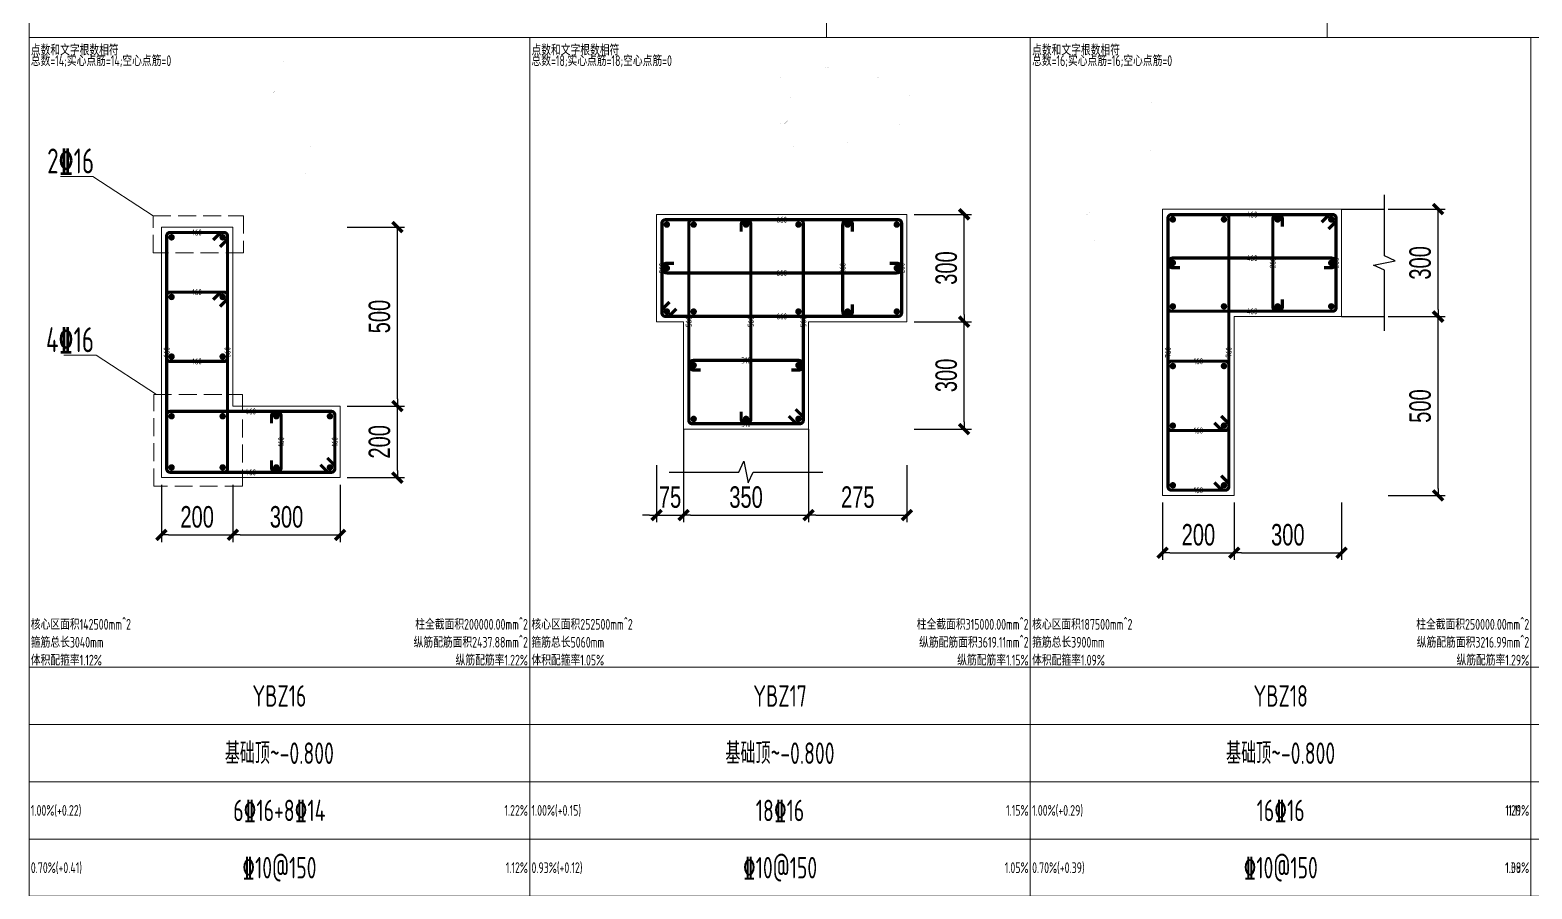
# Model space of a CAD drawing. Extents: x 5874492 to 7194610, y -939842 to -279257.
# Drawn here: x 6435375 to 6456374, y -474374 to -462374 of the extents above; entities that cross this region are included whole.
import ezdxf
from ezdxf.enums import TextEntityAlignment as Align

# ---------------------------------------------------------------- set-up
doc = ezdxf.new("R2010")
doc.units = 0
doc.header["$LTSCALE"] = 1000
doc.linetypes.add('DASH', pattern=[0.35, 0.25, -0.1])
for name, color, linetype, lineweight in [('S-墙柱-REIN', 1, 'Continuous', 20), ('S-墙柱-大样细线', 7, 'Continuous', 20), ('S-墙柱-编号', 4, 'Continuous', 20), ('S-大样-REIN', 1, 'Continuous', 20), ('S-大样-实线', 2, 'Continuous', 20), ('S-板-楼板负筋', 1, 'Continuous', 20), ('S-通用-TAB', 7, 'Continuous', 20)]:
    doc.layers.add(name, color=color, linetype=linetype, lineweight=lineweight)
for name, color, linetype in [('S-墙柱-大样细线-pdx', 7, 'Continuous'), ('S-大样-实线-pdx', 7, 'Continuous'), ('z-计算配筋', 7, 'Continuous'), ('z-详图标注', 3, 'Continuous')]:
    doc.layers.add(name, color=color, linetype=linetype)
doc.layers.add('箍筋长度', color=3, linetype='Continuous', plot=False)
doc.layers.add('配箍校核', color=34, linetype='Continuous', plot=False)
doc.styles.add('BW_Dim', font='Bweng.shx', dxfattribs={"width": 0.7, "bigfont": 'hztxt.shx'})
doc.styles.add('BW_Rein', font='tssdeng.shx', dxfattribs={"width": 0.7, "bigfont": 'hztxt.shx'})
doc.styles.add('TSSD_Rein', font='tssdeng.shx', dxfattribs={"width": 0.7, "bigfont": 'hztxt.shx'})
doc.dimstyles.new('Cyz_20_100', dxfattribs={"dimtxt": 300, "dimasz": 100, "dimexe": 100, "dimexo": 100, "dimgap": 100, "dimtad": 1, "dimdec": 0, "dimlfac": 0.2, "dimzin": 0, "dimdsep": 46, "dimtxsty": 'BW_Dim', "dimblk": '_bwk', "dimcen": 0, "dimclrt": 7, "dimadec": 0, "dimazin": 0, "dimtfac": 1, "dimtdec": 0, "dimtix": 1, "dimtmove": 2, "dimatfit": 0, "dimfxl": 0, "dimtolj": 1, "dimtzin": 0, "dimarcsym": 0})

# ---------------------------------------------------------------- blocks, each defined once
blk = doc.blocks.new('_bwk')
blk.add_line((-1, 0), (0, 0))
at = {"const_width": 0.5}
blk.add_lwpolyline([(-0.7, -0.7), (0.7, 0.7)], dxfattribs=at)
blk = doc.blocks.new('*D2175')
at = {"layer": 'Defpoints', "color": 0, "transparency": 16777216}
for p in [(6439711, -467627), (6440511, -467627), (6439711, -468627)]:
    blk.add_point(p, dxfattribs=at)
at = {"layer": 'z-详图标注', "color": 0, "lineweight": -2, "transparency": 16777216}
for p, q in [((6439811, -467627), (6440611, -467627)), ((6440511, -468527), (6440511, -467727)), ((6439811, -468627), (6440611, -468627))]:
    blk.add_line(p, q, dxfattribs=at)
at = {"layer": 'z-详图标注', "color": 0, "lineweight": -2, "transparency": 16777216, "xscale": 100, "yscale": 100, "zscale": 100}
for p, rotation in [((6440511, -467627), 90), ((6440511, -468627), 270)]:
    blk.add_blockref('_bwk', p, dxfattribs=dict(at, rotation=rotation))
at = {"layer": 'z-详图标注', "color": 7, "transparency": 16777216, "insert": (6440261, -468127), "char_height": 300, "attachment_point": 5, "rotation": 90, "style": 'BW_Dim'}
blk.add_mtext('\\A1;200', dxfattribs=at)
blk = doc.blocks.new('*D2176')
at = {"layer": 'Defpoints', "color": 0, "transparency": 16777216}
for p in [(6439711, -465127), (6440511, -465127), (6439711, -467627)]:
    blk.add_point(p, dxfattribs=at)
at = {"layer": 'z-详图标注', "color": 0, "lineweight": -2, "transparency": 16777216}
for p, q in [((6439811, -465127), (6440611, -465127)), ((6440511, -467527), (6440511, -465227)), ((6439811, -467627), (6440611, -467627))]:
    blk.add_line(p, q, dxfattribs=at)
at = {"layer": 'z-详图标注', "color": 0, "lineweight": -2, "transparency": 16777216, "xscale": 100, "yscale": 100, "zscale": 100}
for p, rotation in [((6440511, -465127), 90), ((6440511, -467627), 270)]:
    blk.add_blockref('_bwk', p, dxfattribs=dict(at, rotation=rotation))
at = {"layer": 'z-详图标注', "color": 7, "transparency": 16777216, "insert": (6440261, -466377), "char_height": 300, "attachment_point": 5, "rotation": 90, "style": 'BW_Dim'}
blk.add_mtext('\\A1;500', dxfattribs=at)
blk = doc.blocks.new('*D2177')
at = {"layer": 'Defpoints', "color": 0, "transparency": 16777216}
for p in [(6437211, -468627), (6438211, -468627), (6438211, -469427)]:
    blk.add_point(p, dxfattribs=at)
at = {"layer": 'z-详图标注', "color": 0, "lineweight": -2, "transparency": 16777216}
for p, q in [((6437211, -468727), (6437211, -469527)), ((6438211, -468727), (6438211, -469527)), ((6437311, -469427), (6438111, -469427))]:
    blk.add_line(p, q, dxfattribs=at)
at = {"layer": 'z-详图标注', "color": 0, "lineweight": -2, "transparency": 16777216, "xscale": 100, "yscale": 100, "zscale": 100, "rotation": 180}
blk.add_blockref('_bwk', (6437211, -469427), dxfattribs=at)
at = {"layer": 'z-详图标注', "color": 0, "lineweight": -2, "transparency": 16777216, "xscale": 100, "yscale": 100, "zscale": 100}
blk.add_blockref('_bwk', (6438211, -469427), dxfattribs=at)
at = {"layer": 'z-详图标注', "color": 7, "transparency": 16777216, "insert": (6437711, -469177), "char_height": 300, "attachment_point": 5, "style": 'BW_Dim'}
blk.add_mtext('\\A1;200', dxfattribs=at)
blk = doc.blocks.new('*D2178')
at = {"layer": 'Defpoints', "color": 0, "transparency": 16777216}
for p in [(6438211, -468627), (6439711, -468627), (6439711, -469427)]:
    blk.add_point(p, dxfattribs=at)
at = {"layer": 'z-详图标注', "color": 0, "lineweight": -2, "transparency": 16777216}
for p, q in [((6438211, -468727), (6438211, -469527)), ((6439711, -468727), (6439711, -469527)), ((6438311, -469427), (6439611, -469427))]:
    blk.add_line(p, q, dxfattribs=at)
at = {"layer": 'z-详图标注', "color": 0, "lineweight": -2, "transparency": 16777216, "xscale": 100, "yscale": 100, "zscale": 100, "rotation": 180}
blk.add_blockref('_bwk', (6438211, -469427), dxfattribs=at)
at = {"layer": 'z-详图标注', "color": 0, "lineweight": -2, "transparency": 16777216, "xscale": 100, "yscale": 100, "zscale": 100}
blk.add_blockref('_bwk', (6439711, -469427), dxfattribs=at)
at = {"layer": 'z-详图标注', "color": 7, "transparency": 16777216, "insert": (6438961, -469177), "char_height": 300, "attachment_point": 5, "style": 'BW_Dim'}
blk.add_mtext('\\A1;300', dxfattribs=at)
blk = doc.blocks.new('*D2179')
at = {"layer": 'Defpoints', "color": 0, "transparency": 16777216}
for p in [(6454262, -466377), (6455062, -466377), (6454262, -468877)]:
    blk.add_point(p, dxfattribs=at)
at = {"layer": 'z-详图标注', "color": 0, "lineweight": -2, "transparency": 16777216}
for p, q in [((6454362, -466377), (6455162, -466377)), ((6455062, -468777), (6455062, -466477)), ((6454362, -468877), (6455162, -468877))]:
    blk.add_line(p, q, dxfattribs=at)
at = {"layer": 'z-详图标注', "color": 0, "lineweight": -2, "transparency": 16777216, "xscale": 100, "yscale": 100, "zscale": 100}
for p, rotation in [((6455062, -466377), 90), ((6455062, -468877), 270)]:
    blk.add_blockref('_bwk', p, dxfattribs=dict(at, rotation=rotation))
at = {"layer": 'z-详图标注', "color": 7, "transparency": 16777216, "insert": (6454812, -467627), "char_height": 300, "attachment_point": 5, "rotation": 90, "style": 'BW_Dim'}
blk.add_mtext('\\A1;500', dxfattribs=at)
blk = doc.blocks.new('*D2180')
at = {"layer": 'Defpoints', "color": 0, "transparency": 16777216}
for p in [(6454262, -464877), (6455062, -464877), (6454262, -466377)]:
    blk.add_point(p, dxfattribs=at)
at = {"layer": 'z-详图标注', "color": 0, "lineweight": -2, "transparency": 16777216}
for p, q in [((6454362, -464877), (6455162, -464877)), ((6455062, -466277), (6455062, -464977)), ((6454362, -466377), (6455162, -466377))]:
    blk.add_line(p, q, dxfattribs=at)
at = {"layer": 'z-详图标注', "color": 0, "lineweight": -2, "transparency": 16777216, "xscale": 100, "yscale": 100, "zscale": 100}
for p, rotation in [((6455062, -464877), 90), ((6455062, -466377), 270)]:
    blk.add_blockref('_bwk', p, dxfattribs=dict(at, rotation=rotation))
at = {"layer": 'z-详图标注', "color": 7, "transparency": 16777216, "insert": (6454812, -465627), "char_height": 300, "attachment_point": 5, "rotation": 90, "style": 'BW_Dim'}
blk.add_mtext('\\A1;300', dxfattribs=at)
blk = doc.blocks.new('*D2181')
at = {"layer": 'Defpoints', "color": 0, "transparency": 16777216}
for p in [(6451211, -468877), (6452211, -468877), (6452211, -469677)]:
    blk.add_point(p, dxfattribs=at)
at = {"layer": 'z-详图标注', "color": 0, "lineweight": -2, "transparency": 16777216}
for p, q in [((6451211, -468977), (6451211, -469777)), ((6452211, -468977), (6452211, -469777)), ((6451311, -469677), (6452111, -469677))]:
    blk.add_line(p, q, dxfattribs=at)
at = {"layer": 'z-详图标注', "color": 0, "lineweight": -2, "transparency": 16777216, "xscale": 100, "yscale": 100, "zscale": 100, "rotation": 180}
blk.add_blockref('_bwk', (6451211, -469677), dxfattribs=at)
at = {"layer": 'z-详图标注', "color": 0, "lineweight": -2, "transparency": 16777216, "xscale": 100, "yscale": 100, "zscale": 100}
blk.add_blockref('_bwk', (6452211, -469677), dxfattribs=at)
at = {"layer": 'z-详图标注', "color": 7, "transparency": 16777216, "insert": (6451711, -469427), "char_height": 300, "attachment_point": 5, "style": 'BW_Dim'}
blk.add_mtext('\\A1;200', dxfattribs=at)
blk = doc.blocks.new('*D2182')
at = {"layer": 'Defpoints', "color": 0, "transparency": 16777216}
for p in [(6452211, -468877), (6453711, -468877), (6453711, -469677)]:
    blk.add_point(p, dxfattribs=at)
at = {"layer": 'z-详图标注', "color": 0, "lineweight": -2, "transparency": 16777216}
for p, q in [((6452211, -468977), (6452211, -469777)), ((6453711, -468977), (6453711, -469777)), ((6452311, -469677), (6453611, -469677))]:
    blk.add_line(p, q, dxfattribs=at)
at = {"layer": 'z-详图标注', "color": 0, "lineweight": -2, "transparency": 16777216, "xscale": 100, "yscale": 100, "zscale": 100, "rotation": 180}
blk.add_blockref('_bwk', (6452211, -469677), dxfattribs=at)
at = {"layer": 'z-详图标注', "color": 0, "lineweight": -2, "transparency": 16777216, "xscale": 100, "yscale": 100, "zscale": 100}
blk.add_blockref('_bwk', (6453711, -469677), dxfattribs=at)
at = {"layer": 'z-详图标注', "color": 7, "transparency": 16777216, "insert": (6452961, -469427), "char_height": 300, "attachment_point": 5, "style": 'BW_Dim'}
blk.add_mtext('\\A1;300', dxfattribs=at)
blk = doc.blocks.new('*D2500')
at = {"layer": 'Defpoints', "color": 0, "transparency": 16777216}
for p in [(6447636, -466449), (6448436, -466449), (6447636, -467949)]:
    blk.add_point(p, dxfattribs=at)
at = {"layer": 'z-详图标注', "color": 0, "lineweight": -2, "transparency": 16777216}
for p, q in [((6447736, -466449), (6448536, -466449)), ((6448436, -467849), (6448436, -466549)), ((6447736, -467949), (6448536, -467949))]:
    blk.add_line(p, q, dxfattribs=at)
at = {"layer": 'z-详图标注', "color": 0, "lineweight": -2, "transparency": 16777216, "xscale": 100, "yscale": 100, "zscale": 100}
for p, rotation in [((6448436, -466449), 90), ((6448436, -467949), 270)]:
    blk.add_blockref('_bwk', p, dxfattribs=dict(at, rotation=rotation))
at = {"layer": 'z-详图标注', "color": 7, "transparency": 16777216, "insert": (6448186, -467199), "char_height": 300, "attachment_point": 5, "rotation": 90, "style": 'BW_Dim'}
blk.add_mtext('\\A1;300', dxfattribs=at)
blk = doc.blocks.new('*D2501')
at = {"layer": 'Defpoints', "color": 0, "transparency": 16777216}
for p in [(6447636, -464949), (6448436, -464949), (6447636, -466449)]:
    blk.add_point(p, dxfattribs=at)
at = {"layer": 'z-详图标注', "color": 0, "lineweight": -2, "transparency": 16777216}
for p, q in [((6447736, -464949), (6448536, -464949)), ((6448436, -466349), (6448436, -465049)), ((6447736, -466449), (6448536, -466449))]:
    blk.add_line(p, q, dxfattribs=at)
at = {"layer": 'z-详图标注', "color": 0, "lineweight": -2, "transparency": 16777216, "xscale": 100, "yscale": 100, "zscale": 100}
for p, rotation in [((6448436, -464949), 90), ((6448436, -466449), 270)]:
    blk.add_blockref('_bwk', p, dxfattribs=dict(at, rotation=rotation))
at = {"layer": 'z-详图标注', "color": 7, "transparency": 16777216, "insert": (6448186, -465699), "char_height": 300, "attachment_point": 5, "rotation": 90, "style": 'BW_Dim'}
blk.add_mtext('\\A1;300', dxfattribs=at)
blk = doc.blocks.new('*D2502')
at = {"layer": 'Defpoints', "color": 0, "transparency": 16777216}
for p in [(6444136, -468351), (6444511, -468351), (6444511, -469151)]:
    blk.add_point(p, dxfattribs=at)
at = {"layer": 'z-详图标注', "color": 0, "lineweight": -2, "transparency": 16777216}
for p, q in [((6444136, -468451), (6444136, -469251)), ((6444511, -468451), (6444511, -469251)), ((6444036, -469151), (6443936, -469151)), ((6444136, -469151), (6444511, -469151)), ((6444611, -469151), (6444711, -469151))]:
    blk.add_line(p, q, dxfattribs=at)
at = {"layer": 'z-详图标注', "color": 0, "lineweight": -2, "transparency": 16777216, "xscale": 100, "yscale": 100, "zscale": 100}
blk.add_blockref('_bwk', (6444136, -469151), dxfattribs=at)
at = {"layer": 'z-详图标注', "color": 0, "lineweight": -2, "transparency": 16777216, "xscale": 100, "yscale": 100, "zscale": 100, "rotation": 180}
blk.add_blockref('_bwk', (6444511, -469151), dxfattribs=at)
at = {"layer": 'z-详图标注', "color": 7, "transparency": 16777216, "insert": (6444323, -468901), "char_height": 300, "attachment_point": 5, "style": 'BW_Dim'}
blk.add_mtext('\\A1;75', dxfattribs=at)
blk = doc.blocks.new('*D2503')
at = {"layer": 'Defpoints', "color": 0, "transparency": 16777216}
for p in [(6444511, -468351), (6446261, -468351), (6446261, -469151)]:
    blk.add_point(p, dxfattribs=at)
at = {"layer": 'z-详图标注', "color": 0, "lineweight": -2, "transparency": 16777216}
for p, q in [((6444511, -468451), (6444511, -469251)), ((6446261, -468451), (6446261, -469251)), ((6444611, -469151), (6446161, -469151))]:
    blk.add_line(p, q, dxfattribs=at)
at = {"layer": 'z-详图标注', "color": 0, "lineweight": -2, "transparency": 16777216, "xscale": 100, "yscale": 100, "zscale": 100, "rotation": 180}
blk.add_blockref('_bwk', (6444511, -469151), dxfattribs=at)
at = {"layer": 'z-详图标注', "color": 0, "lineweight": -2, "transparency": 16777216, "xscale": 100, "yscale": 100, "zscale": 100}
blk.add_blockref('_bwk', (6446261, -469151), dxfattribs=at)
at = {"layer": 'z-详图标注', "color": 7, "transparency": 16777216, "insert": (6445386, -468901), "char_height": 300, "attachment_point": 5, "style": 'BW_Dim'}
blk.add_mtext('\\A1;350', dxfattribs=at)
blk = doc.blocks.new('*D2504')
at = {"layer": 'Defpoints', "color": 0, "transparency": 16777216}
for p in [(6446261, -468351), (6447636, -468351), (6447636, -469151)]:
    blk.add_point(p, dxfattribs=at)
at = {"layer": 'z-详图标注', "color": 0, "lineweight": -2, "transparency": 16777216}
for p, q in [((6446261, -468451), (6446261, -469251)), ((6447636, -468451), (6447636, -469251)), ((6446361, -469151), (6447536, -469151))]:
    blk.add_line(p, q, dxfattribs=at)
at = {"layer": 'z-详图标注', "color": 0, "lineweight": -2, "transparency": 16777216, "xscale": 100, "yscale": 100, "zscale": 100, "rotation": 180}
blk.add_blockref('_bwk', (6446261, -469151), dxfattribs=at)
at = {"layer": 'z-详图标注', "color": 0, "lineweight": -2, "transparency": 16777216, "xscale": 100, "yscale": 100, "zscale": 100}
blk.add_blockref('_bwk', (6447636, -469151), dxfattribs=at)
at = {"layer": 'z-详图标注', "color": 7, "transparency": 16777216, "insert": (6446948, -468901), "char_height": 300, "attachment_point": 5, "style": 'BW_Dim'}
blk.add_mtext('\\A1;275', dxfattribs=at)

msp = doc.modelspace()

# ---------------------------------------------------------------- linework, layer by layer
at = {"layer": 'S-墙柱-REIN', "const_width": 45}
for points in [[(6444255.8, -465091.7, 1), (6444300.8, -465091.7, 1)], [(6444630.8, -465091.7, 1), (6444675.8, -465091.7, 1)], [(6445363.3, -465091.7, 1), (6445408.3, -465091.7, 1)], [(6446095.8, -465091.7, 1), (6446140.8, -465091.7, 1)], [(6446783.3, -465091.7, 1), (6446828.3, -465091.7, 1)], [(6447470.8, -465091.7, 1), (6447515.8, -465091.7, 1)], [(6444255.8, -465699.2, 1), (6444300.8, -465699.2, 1)], [(6447470.8, -465699.2, 1), (6447515.8, -465699.2, 1)], [(6444255.8, -466306.7, 1), (6444300.8, -466306.7, 1)], [(6444630.8, -466306.7, 1), (6444675.8, -466306.7, 1)], [(6446095.8, -466306.7, 1), (6446140.8, -466306.7, 1)], [(6446783.3, -466306.7, 1), (6446828.3, -466306.7, 1)], [(6447470.8, -466306.7, 1), (6447515.8, -466306.7, 1)], [(6444630.8, -467056.7, 1), (6444675.8, -467056.7, 1)], [(6446095.8, -467056.7, 1), (6446140.8, -467056.7, 1)], [(6444630.8, -467806.7, 1), (6444675.8, -467806.7, 1)], [(6445363.3, -467806.7, 1), (6445408.3, -467806.7, 1)], [(6446095.8, -467806.7, 1), (6446140.8, -467806.7, 1)]]:
    msp.add_lwpolyline(points, format="xyb", close=True, dxfattribs=at)
at = {"layer": 'S-墙柱-大样细线'}
msp.add_lwpolyline([(6447635.8, -464949.2), (6447635.8, -466449.2), (6446260.8, -466449.2), (6446260.8, -467949.2), (6444510.8, -467949.2), (6444510.8, -466449.2), (6444135.8, -466449.2), (6444135.8, -464949.2)], close=True, dxfattribs=at)
at = {"layer": 'S-墙柱-大样细线-pdx'}
for points in [[(6444510.8, -467949.2), (6444510.8, -468549.2)], [(6446260.8, -467949.2), (6446260.8, -468549.2)], [(6444310.8, -468549.2), (6445285.8, -468549.2), (6445355.8, -468399.2), (6445415.8, -468699.2), (6445485.8, -468549.2), (6446460.8, -468549.2)]]:
    msp.add_lwpolyline(points, dxfattribs=at)
at = {"layer": 'S-墙柱-编号'}
for points in [[(6437095.4, -464967.9), (6436253.4, -464420.4), (6435799.9, -464420.4)], [(6437142.4, -467465.4), (6436300.4, -466917.9), (6435846.9, -466917.9)]]:
    msp.add_lwpolyline(points, dxfattribs=at)
at = {"layer": 'S-墙柱-编号', "linetype": 'DASH'}
for points in [[(6437095.4, -464967.9), (6438360.4, -464967.9), (6438360.4, -465485.9), (6437095.4, -465485.9)], [(6437104.9, -467465.4), (6438347.4, -467465.4), (6438347.4, -468747.9), (6437104.9, -468747.9)]]:
    msp.add_lwpolyline(points, close=True, dxfattribs=at)
at = {"layer": 'S-大样-REIN', "color": 1}
for points, const_width in [([(6445920, -463592.2), (6445874.1, -463638.2, 0.1989124), (6445867, -463655.2), (6445867, -463669, 0.4142136), (6445891, -463693), (6447518, -463693, 0.4142136), (6447542, -463669), (6447542, -463042, 0.4142136), (6447518, -463018), (6445891, -463018, 0.4142136), (6445867, -463042), (6445867, -463669, 0.4142136), (6445891, -463693), (6445904.8, -463693, 0.1989124), (6445921.8, -463685.9), (6445967.8, -463640)], 0.15), ([(6446810.1, -464333.7), (6446856, -464379.7, 0.1989124), (6446873, -464386.7), (6446886.8, -464386.7, 0.4142136), (6446910.8, -464362.7), (6446910.8, -462985.7, 0.4142136), (6446886.8, -462961.7), (6446134.8, -462961.7, 0.4142136), (6446110.8, -462985.7), (6446110.8, -464362.7, 0.4142136), (6446134.8, -464386.7), (6446886.8, -464386.7, 0.4142136), (6446910.8, -464362.7), (6446910.8, -464348.9, 0.1989124), (6446903.8, -464332), (6446857.8, -464286)], 0.15), ([(6444316.8, -466172.7), (6444224.8, -466264.7, 0.1989124), (6444210.8, -466298.6), (6444210.8, -466326.2, 0.4142136), (6444258.8, -466374.2), (6447512.8, -466374.2, 0.4142136), (6447560.8, -466326.2), (6447560.8, -465072.2, 0.4142136), (6447512.8, -465024.2), (6444258.8, -465024.2, 0.4142136), (6444210.8, -465072.2), (6444210.8, -466326.2, 0.4142136), (6444258.8, -466374.2), (6444286.4, -466374.2, 0.1989124), (6444320.3, -466360.1), (6444412.2, -466268.2)], 45), ([(6445984.3, -467768.2), (6446076.3, -467860.1, 0.1989124), (6446110.2, -467874.2), (6446137.8, -467874.2, 0.4142136), (6446185.8, -467826.2), (6446185.8, -465072.2, 0.4142136), (6446137.8, -465024.2), (6444633.8, -465024.2, 0.4142136), (6444585.8, -465072.2), (6444585.8, -467826.2, 0.4142136), (6444633.8, -467874.2), (6446137.8, -467874.2, 0.4142136), (6446185.8, -467826.2), (6446185.8, -467798.6, 0.1989124), (6446171.7, -467764.7), (6446079.8, -467672.7)], 45)]:
    msp.add_lwpolyline(points, format="xyb", dxfattribs=dict(at, const_width=const_width))
at = {"layer": 'S-大样-REIN'}
for points, const_width in [([(6446477, -462970.5), (6446477, -462920.5, -1), (6446544.5, -462920.5), (6446544.5, -464278, -1), (6446477, -464278), (6446477, -464228)], 0.15), ([(6447254.5, -463628), (6447254.5, -463678, -1), (6447187, -463678), (6447187, -463070.5, -1), (6447254.5, -463070.5), (6447254.5, -463120.5)], 0.15), ([(6447589.5, -463265.5), (6447639.5, -463265.5, -1), (6447639.5, -463333), (6446032, -463333, -1), (6446032, -463265.5), (6446082, -463265.5)], 0.15), ([(6446119.5, -464011.7), (6446069.5, -464011.7, -1), (6446069.5, -463944.2), (6446802, -463944.2, -1), (6446802, -464011.7), (6446752, -464011.7)], 0.15), ([(6445318.3, -465191.7), (6445318.3, -465091.7, -1), (6445453.3, -465091.7), (6445453.3, -467806.7, -1), (6445318.3, -467806.7), (6445318.3, -467706.7)], 45), ([(6446873.3, -466206.7), (6446873.3, -466306.7, -1), (6446738.3, -466306.7), (6446738.3, -465091.7, -1), (6446873.3, -465091.7), (6446873.3, -465191.7)], 45), ([(6447393.3, -465631.7), (6447493.3, -465631.7, -1), (6447493.3, -465766.7), (6444278.3, -465766.7, -1), (6444278.3, -465631.7), (6444378.3, -465631.7)], 45), ([(6444753.3, -467124.2), (6444653.3, -467124.2, -1), (6444653.3, -466989.2), (6446118.3, -466989.2, -1), (6446118.3, -467124.2), (6446018.3, -467124.2)], 45)]:
    msp.add_lwpolyline(points, format="xyb", dxfattribs=dict(at, const_width=const_width))
at = {"layer": 'S-大样-REIN', "const_width": 45}
for points in [[(6451330.7, -465019.6, 1), (6451375.7, -465019.6, 1)], [(6452045.7, -465019.6, 1), (6452090.7, -465019.6, 1)], [(6452795.7, -465019.6, 1), (6452840.7, -465019.6, 1)], [(6453545.7, -465019.6, 1), (6453590.7, -465019.6, 1)], [(6437330.7, -465269.6, 1), (6437375.7, -465269.6, 1)], [(6438045.7, -465269.6, 1), (6438090.7, -465269.6, 1)], [(6451330.7, -465627.1, 1), (6451375.7, -465627.1, 1)], [(6453545.7, -465627.1, 1), (6453590.7, -465627.1, 1)], [(6437330.7, -466102.9, 1), (6437375.7, -466102.9, 1)], [(6438045.7, -466102.9, 1), (6438090.7, -466102.9, 1)], [(6451330.7, -466234.6, 1), (6451375.7, -466234.6, 1)], [(6452045.7, -466234.6, 1), (6452090.7, -466234.6, 1)], [(6452795.7, -466234.6, 1), (6452840.7, -466234.6, 1)], [(6453545.7, -466234.6, 1), (6453590.7, -466234.6, 1)], [(6437330.7, -466936.3, 1), (6437375.7, -466936.3, 1)], [(6438045.7, -466936.3, 1), (6438090.7, -466936.3, 1)], [(6451330.7, -467067.9, 1), (6451375.7, -467067.9, 1)], [(6452045.7, -467067.9, 1), (6452090.7, -467067.9, 1)], [(6437330.7, -467769.6, 1), (6437375.7, -467769.6, 1)], [(6438045.7, -467769.6, 1), (6438090.7, -467769.6, 1)], [(6438795.7, -467769.6, 1), (6438840.7, -467769.6, 1)], [(6439545.7, -467769.6, 1), (6439590.7, -467769.6, 1)], [(6451330.7, -467901.3, 1), (6451375.7, -467901.3, 1)], [(6452045.7, -467901.3, 1), (6452090.7, -467901.3, 1)], [(6437330.7, -468484.6, 1), (6437375.7, -468484.6, 1)], [(6438045.7, -468484.6, 1), (6438090.7, -468484.6, 1)], [(6438795.7, -468484.6, 1), (6438840.7, -468484.6, 1)], [(6439545.7, -468484.6, 1), (6439590.7, -468484.6, 1)], [(6451330.7, -468734.6, 1), (6451375.7, -468734.6, 1)], [(6452045.7, -468734.6, 1), (6452090.7, -468734.6, 1)]]:
    msp.add_lwpolyline(points, format="xyb", close=True, dxfattribs=at)
at = {"layer": 'S-大样-实线'}
for points in [[(6452210.7, -466377.1), (6452210.7, -468877.1), (6451210.7, -468877.1), (6451210.7, -464877.1), (6453710.7, -464877.1), (6453710.7, -466377.1)], [(6438210.7, -467627.1), (6438210.7, -465127.1), (6437210.7, -465127.1), (6437210.7, -468627.1), (6439710.7, -468627.1), (6439710.7, -467627.1)]]:
    msp.add_lwpolyline(points, close=True, dxfattribs=at)
at = {"layer": 'S-大样-实线-pdx'}
for points in [[(6454310.7, -466577.1), (6454310.7, -465727.1), (6454160.7, -465657.1), (6454460.7, -465597.1), (6454310.7, -465527.1), (6454310.7, -464677.1)], [(6453710.7, -464877.1), (6454310.7, -464877.1)], [(6453710.7, -466377.1), (6454310.7, -466377.1)]]:
    msp.add_lwpolyline(points, dxfattribs=at)
at = {"layer": 'S-板-楼板负筋'}
for points, const_width in [([(6438822.5, -462861.1), (6438868.4, -462815.1, -0.1989124), (6438885.4, -462808.1), (6438899.2, -462808.1, -0.4142136), (6438923.2, -462832.1), (6438923.2, -464459.1, -0.4142136), (6438899.2, -464483.1), (6438522.2, -464483.1, -0.4142136), (6438498.2, -464459.1), (6438498.2, -462832.1, -0.4142136), (6438522.2, -462808.1), (6438899.2, -462808.1, -0.4142136), (6438923.2, -462832.1), (6438923.2, -462845.9, -0.1989124), (6438916.2, -462862.9), (6438870.2, -462908.8)], 0.1), ([(6438795.2, -463325.5), (6438841.2, -463279.5, 0.1989124), (6438848.2, -463262.5), (6438848.2, -463248.8, 0.4142136), (6438824.2, -463224.8), (6438447.2, -463224.8, 0.4142136), (6438423.2, -463248.8), (6438423.2, -463684.9, 0.4142136), (6438447.2, -463708.9), (6438824.2, -463708.9, 0.4142136), (6438848.2, -463684.9), (6438848.2, -463248.8, 0.4142136), (6438824.2, -463224.8), (6438810.4, -463224.8, 0.1989124), (6438793.4, -463231.8), (6438747.5, -463277.8)], 0.1), ([(6450158.2, -465310.3), (6450204.1, -465356.3, 0.1989124), (6450221.1, -465363.3), (6450234.9, -465363.3, 0.4142136), (6450258.9, -465339.3), (6450258.9, -463462.3, 0.4142136), (6450234.9, -463438.3), (6449857.9, -463438.3, 0.4142136), (6449833.9, -463462.3), (6449833.9, -465339.3, 0.4142136), (6449857.9, -465363.3), (6450234.9, -465363.3, 0.4142136), (6450258.9, -465339.3), (6450258.9, -465325.5, 0.1989124), (6450251.9, -465308.6), (6450205.9, -465262.6)], 0.1), ([(6451012.2, -463482.8), (6451058.1, -463436.8, 0.1989124), (6451065.2, -463419.9), (6451065.2, -463406.1, 0.4142136), (6451041.2, -463382.1), (6449914.2, -463382.1, 0.4142136), (6449890.2, -463406.1), (6449890.2, -464033.1, 0.4142136), (6449914.2, -464057.1), (6451041.2, -464057.1, 0.4142136), (6451065.2, -464033.1), (6451065.2, -463406.1, 0.4142136), (6451041.2, -463382.1), (6451027.4, -463382.1, 0.1989124), (6451010.4, -463389.1), (6450964.4, -463435.1)], 0.1), ([(6450633.9, -464104.6), (6450633.9, -464154.6, -1), (6450566.4, -464154.6), (6450566.4, -463547.1, -1), (6450633.9, -463547.1), (6450633.9, -463597.1)], 0.1), ([(6449842.7, -463809.6), (6449792.7, -463809.6, -1), (6449792.7, -463742.1), (6450900.2, -463742.1, -1), (6450900.2, -463809.6), (6450850.2, -463809.6)], 0.1), ([(6439230.7, -464066.8), (6439230.7, -464016.8, -1), (6439298.2, -464016.8), (6439298.2, -464374.3, -1), (6439230.7, -464374.3), (6439230.7, -464324.3)], 0.1), ([(6439676.5, -464438.6), (6439722.4, -464484.6, -0.1989124), (6439729.5, -464501.6), (6439729.5, -464515.3, -0.4142136), (6439705.5, -464539.3), (6438578.5, -464539.3, -0.4142136), (6438554.5, -464515.3), (6438554.5, -464138.3, -0.4142136), (6438578.5, -464114.3), (6439705.5, -464114.3, -0.4142136), (6439729.5, -464138.3), (6439729.5, -464515.3, -0.4142136), (6439705.5, -464539.3), (6439691.7, -464539.3, -0.1989124), (6439674.7, -464532.3), (6439628.7, -464486.4)], 0.1), ([(6450130.9, -464845.9), (6450176.9, -464891.9, -0.1989124), (6450183.9, -464908.9), (6450183.9, -464922.7, -0.4142136), (6450159.9, -464946.7), (6449782.9, -464946.7, -0.4142136), (6449758.9, -464922.7), (6449758.9, -464486.5, -0.4142136), (6449782.9, -464462.5), (6450159.9, -464462.5, -0.4142136), (6450183.9, -464486.5), (6450183.9, -464922.7, -0.4142136), (6450159.9, -464946.7), (6450146.1, -464946.7, -0.1989124), (6450129.1, -464939.6), (6450083.2, -464893.7)], 0.1), ([(6453529.7, -465153.5), (6453621.6, -465061.6, 0.1989124), (6453635.7, -465027.7), (6453635.7, -465000.1, 0.4142136), (6453587.7, -464952.1), (6451333.7, -464952.1, 0.4142136), (6451285.7, -465000.1), (6451285.7, -466254.1, 0.4142136), (6451333.7, -466302.1), (6453587.7, -466302.1, 0.4142136), (6453635.7, -466254.1), (6453635.7, -465000.1, 0.4142136), (6453587.7, -464952.1), (6453560.1, -464952.1, 0.1989124), (6453526.2, -464966.2), (6453434.3, -465058.1)], 45), ([(6451934.3, -468696.1), (6452026.2, -468788, 0.1989124), (6452060.1, -468802.1), (6452087.7, -468802.1, 0.4142136), (6452135.7, -468754.1), (6452135.7, -465000.1, 0.4142136), (6452087.7, -464952.1), (6451333.7, -464952.1, 0.4142136), (6451285.7, -465000.1), (6451285.7, -468754.1, 0.4142136), (6451333.7, -468802.1), (6452087.7, -468802.1, 0.4142136), (6452135.7, -468754.1), (6452135.7, -468726.5, 0.1989124), (6452121.6, -468692.6), (6452029.7, -468600.7)], 45), ([(6452885.7, -466134.6), (6452885.7, -466234.6, -1), (6452750.7, -466234.6), (6452750.7, -465019.6, -1), (6452885.7, -465019.6), (6452885.7, -465119.6)], 45), ([(6437934.3, -465308.1), (6438026.2, -465216.2, -0.1989124), (6438060.1, -465202.1), (6438087.7, -465202.1, -0.4142136), (6438135.7, -465250.1), (6438135.7, -468504.1, -0.4142136), (6438087.7, -468552.1), (6437333.7, -468552.1, -0.4142136), (6437285.7, -468504.1), (6437285.7, -465250.1, -0.4142136), (6437333.7, -465202.1), (6438087.7, -465202.1, -0.4142136), (6438135.7, -465250.1), (6438135.7, -465277.7, -0.1989124), (6438121.6, -465311.6), (6438029.7, -465403.5)], 45), ([(6451453.2, -465694.6), (6451353.2, -465694.6, -1), (6451353.2, -465559.6), (6453568.2, -465559.6, -1), (6453568.2, -465694.6), (6453468.2, -465694.6)], 45), ([(6438029.7, -466236.9), (6438121.6, -466144.9, 0.1989124), (6438135.7, -466111), (6438135.7, -466083.4, 0.4142136), (6438087.7, -466035.4), (6437333.7, -466035.4, 0.4142136), (6437285.7, -466083.4), (6437285.7, -466955.8, 0.4142136), (6437333.7, -467003.8), (6438087.7, -467003.8, 0.4142136), (6438135.7, -466955.8), (6438135.7, -466083.4, 0.4142136), (6438087.7, -466035.4), (6438060.1, -466035.4, 0.1989124), (6438026.2, -466049.5), (6437934.3, -466141.4)], 45), ([(6452029.7, -467767.3), (6452121.6, -467859.2, -0.1989124), (6452135.7, -467893.2), (6452135.7, -467920.8, -0.4142136), (6452087.7, -467968.8), (6451333.7, -467968.8, -0.4142136), (6451285.7, -467920.8), (6451285.7, -467048.4, -0.4142136), (6451333.7, -467000.4), (6452087.7, -467000.4, -0.4142136), (6452135.7, -467048.4), (6452135.7, -467920.8, -0.4142136), (6452087.7, -467968.8), (6452060.1, -467968.8, -0.1989124), (6452026.2, -467954.7), (6451934.3, -467862.8)], 45), ([(6439529.7, -468350.7), (6439621.6, -468442.6, -0.1989124), (6439635.7, -468476.5), (6439635.7, -468504.1, -0.4142136), (6439587.7, -468552.1), (6437333.7, -468552.1, -0.4142136), (6437285.7, -468504.1), (6437285.7, -467750.1, -0.4142136), (6437333.7, -467702.1), (6439587.7, -467702.1, -0.4142136), (6439635.7, -467750.1), (6439635.7, -468504.1, -0.4142136), (6439587.7, -468552.1), (6439560.1, -468552.1, -0.1989124), (6439526.2, -468538), (6439434.3, -468446.1)], 45), ([(6438750.7, -467869.6), (6438750.7, -467769.6, -1), (6438885.7, -467769.6), (6438885.7, -468484.6, -1), (6438750.7, -468484.6), (6438750.7, -468384.6)], 45)]:
    msp.add_lwpolyline(points, format="xyb", dxfattribs=dict(at, const_width=const_width))
at = {"layer": 'S-通用-TAB'}
msp.add_lwpolyline([(6435360.7, -450477.1), (6446510.7, -450477.1), (6446510.7, -462477.1), (6435360.7, -462477.1), (6435360.7, -459277.1), (6446510.7, -459277.1), (6446510.7, -460077.1), (6435360.7, -460077.1), (6435360.7, -460877.1), (6446510.7, -460877.1), (6446510.7, -461677.1), (6435360.7, -461677.1)], close=True, dxfattribs=at)
for points in [[(6446510.7, -462477.1), (6446510.7, -450477.1), (6453510.7, -450477.1), (6453510.7, -462477.1), (6446510.7, -462477.1), (6446510.7, -459277.1), (6453510.7, -459277.1), (6453510.7, -460077.1), (6446510.7, -460077.1), (6446510.7, -460877.1), (6453510.7, -460877.1), (6453510.7, -461677.1), (6446510.7, -461677.1), (6446510.7, -462477.1)], [(6453510.7, -462477.1), (6453510.7, -450477.1), (6460510.7, -450477.1), (6460510.7, -462477.1), (6453510.7, -462477.1), (6453510.7, -459277.1), (6460510.7, -459277.1), (6460510.7, -460077.1), (6453510.7, -460077.1), (6453510.7, -460877.1), (6460510.7, -460877.1), (6460510.7, -461677.1), (6453510.7, -461677.1), (6453510.7, -462477.1)], [(6435360.7, -474477.1), (6435360.7, -462477.1), (6442360.7, -462477.1), (6442360.7, -474477.1), (6435360.7, -474477.1), (6435360.7, -471277.1), (6442360.7, -471277.1), (6442360.7, -472077.1), (6435360.7, -472077.1), (6435360.7, -472877.1), (6442360.7, -472877.1), (6442360.7, -473677.1), (6435360.7, -473677.1), (6435360.7, -474477.1)], [(6442360.7, -474477.1), (6442360.7, -462477.1), (6449360.7, -462477.1), (6449360.7, -474477.1), (6442360.7, -474477.1), (6442360.7, -471277.1), (6449360.7, -471277.1), (6449360.7, -472077.1), (6442360.7, -472077.1), (6442360.7, -472877.1), (6449360.7, -472877.1), (6449360.7, -473677.1), (6442360.7, -473677.1), (6442360.7, -474477.1)], [(6449360.7, -474477.1), (6449360.7, -462477.1), (6456360.7, -462477.1), (6456360.7, -474477.1), (6449360.7, -474477.1), (6449360.7, -471277.1), (6456360.7, -471277.1), (6456360.7, -472077.1), (6449360.7, -472077.1), (6449360.7, -472877.1), (6456360.7, -472877.1), (6456360.7, -473677.1), (6449360.7, -473677.1), (6449360.7, -474477.1)], [(6456360.7, -474477.1), (6456360.7, -462477.1), (6463360.7, -462477.1), (6463360.7, -474477.1), (6456360.7, -474477.1), (6456360.7, -471277.1), (6463360.7, -471277.1), (6463360.7, -472077.1), (6456360.7, -472077.1), (6456360.7, -472877.1), (6463360.7, -472877.1), (6463360.7, -473677.1), (6456360.7, -473677.1), (6456360.7, -474477.1)]]:
    msp.add_lwpolyline(points, dxfattribs=at)

# ---------------------------------------------------------------- texts
at = {"layer": 'S-墙柱-编号', "style": 'TSSD_Rein', "width": 0.7}
for s, p in [('2\x8416', (6435942.4, -464202.8)), ('4\x8416', (6435933.4, -466700.3))]:
    msp.add_text(s, height=350, dxfattribs=at).set_placement(p, align=Align.MIDDLE_CENTER)
at = {"layer": 'z-计算配筋', "color": 3, "style": 'BW_Rein', "width": 0.7}
for s, p in [('YBZ16', (6438860.7, -471677.1)), ('YBZ17', (6445860.7, -471677.1)), ('YBZ18', (6452860.7, -471677.1))]:
    msp.add_text(s, height=300, dxfattribs=at).set_placement(p, align=Align.MIDDLE_CENTER)
at = {"layer": 'z-计算配筋', "style": 'BW_Rein', "width": 0.7}
for s, p in [('基础顶~-0.800', (6438860.7, -472477.1)), ('基础顶~-0.800', (6445860.7, -472477.1)), ('基础顶~-0.800', (6452860.7, -472477.1)), ('6\x8416+8\x8414', (6438860.7, -473277.1)), ('18\x8416', (6445860.7, -473277.1)), ('16\x8416', (6452860.7, -473277.1)), ('\x8410@150', (6438860.7, -474077.1)), ('\x8410@150', (6445860.7, -474077.1)), ('\x8410@150', (6452860.7, -474077.1))]:
    msp.add_text(s, height=300, dxfattribs=at).set_placement(p, align=Align.MIDDLE_CENTER)
at = {"layer": '箍筋长度', "style": 'BW_Rein', "width": 0.7}
for s, p in [('460', (6452460.7, -464952.1)), ('660', (6445885.8, -465024.2)), ('160', (6437710.7, -465202.1)), ('460', (6452460.7, -465559.6)), ('660', (6445885.8, -465766.7)), ('160', (6437710.7, -466035.4)), ('660', (6445885.8, -466374.2)), ('460', (6452460.7, -466302.1)), ('160', (6437710.7, -467003.8)), ('310', (6445385.8, -466989.2)), ('160', (6451710.7, -467000.4)), ('460', (6438460.7, -467702.1)), ('310', (6445385.8, -467874.2)), ('160', (6451710.7, -467968.8)), ('460', (6438460.7, -468552.1)), ('160', (6451710.7, -468802.1))]:
    msp.add_text(s, height=85, dxfattribs=at).set_placement(p, align=Align.MIDDLE_CENTER)
for s, p in [('260', (6444210.8, -465699.2)), ('260', (6446738.3, -465699.2)), ('260', (6447560.8, -465699.2)), ('260', (6452750.7, -465627.1)), ('260', (6453635.7, -465627.1)), ('560', (6444585.8, -466449.2)), ('560', (6445453.3, -466449.2)), ('560', (6446185.8, -466449.2)), ('660', (6437285.7, -466877.1)), ('660', (6438135.7, -466877.1)), ('760', (6451285.7, -466877.1)), ('760', (6452135.7, -466877.1)), ('160', (6438885.7, -468127.1)), ('160', (6439635.7, -468127.1))]:
    msp.add_text(s, height=85, rotation=90, dxfattribs=at).set_placement(p, align=Align.MIDDLE_CENTER)
at = {"layer": '配箍校核', "style": 'BW_Rein', "width": 0.7}
for s, p in [('点数和文字根数相符', (6435385.7, -462727.1)), ('点数和文字根数相符', (6442385.7, -462727.1)), ('点数和文字根数相符', (6449385.7, -462727.1)), ('总数=14;实心点筋=14;空心点筋=0', (6435385.7, -462877.1)), ('总数=18;实心点筋=18;空心点筋=0', (6442385.7, -462877.1)), ('总数=16;实心点筋=16;空心点筋=0', (6449385.7, -462877.1)), ('核心区面积142500mm^ 2', (6435385.7, -470752.1)), ('核心区面积252500mm^ 2', (6442385.7, -470752.1)), ('核心区面积187500mm^ 2', (6449385.7, -470752.1)), ('箍筋总长3040mm', (6435385.7, -471002.1)), ('箍筋总长5060mm', (6442385.7, -471002.1)), ('箍筋总长3900mm', (6449385.7, -471002.1)), ('体积配箍率1.12%', (6435385.7, -471252.1)), ('体积配箍率1.05%', (6442385.7, -471252.1)), ('体积配箍率1.09%', (6449385.7, -471252.1))]:
    msp.add_text(s, height=150, dxfattribs=at).set_placement(p)
for s, p in [('柱全截面积200000.00mm^ 2', (6442335.7, -470752.1)), ('柱全截面积315000.00mm^ 2', (6449335.7, -470752.1)), ('柱全截面积250000.00mm^ 2', (6456335.7, -470752.1)), ('纵筋配筋面积2437.88mm^ 2', (6442335.7, -471002.1)), ('纵筋配筋面积3619.11mm^ 2', (6449335.7, -471002.1)), ('纵筋配筋面积3216.99mm^ 2', (6456335.7, -471002.1)), ('纵筋配筋率1.22%', (6442335.7, -471252.1)), ('纵筋配筋率1.15%', (6449335.7, -471252.1)), ('纵筋配筋率1.29%', (6456335.7, -471252.1))]:
    msp.add_text(s, height=150, dxfattribs=at).set_placement(p, align=Align.RIGHT)
for s, p in [('1.00%(+0.22)', (6435385.7, -473277.1)), ('1.00%(+0.15)', (6442385.7, -473277.1)), ('1.00%(+0.29)', (6449385.7, -473277.1)), ('0.70%(+0.41)', (6435385.7, -474077.1)), ('0.93%(+0.12)', (6442385.7, -474077.1)), ('0.70%(+0.39)', (6449385.7, -474077.1))]:
    msp.add_text(s, height=150, dxfattribs=at).set_placement(p, align=Align.MIDDLE_LEFT)
for s, p in [('1.22%', (6442335.7, -473277.1)), ('1.15%', (6449335.7, -473277.1)), ('1.29%', (6456335.7, -473277.1)), ('1.11%', (6456335.7, -473277.1)), ('1.12%', (6442335.7, -474077.1)), ('1.05%', (6449335.7, -474077.1)), ('1.38%', (6456335.7, -474077.1)), ('1.09%', (6456335.7, -474077.1))]:
    msp.add_text(s, height=150, dxfattribs=at).set_placement(p, align=Align.MIDDLE_RIGHT)

# ---------------------------------------------------------------- dimensions: what is measured, and where the dimension line sits
at = {"layer": 'z-详图标注'}
for base, p1, p2, picture, middle in [((6448435.8, -464949.2), (6447635.8, -466449.2), (6447635.8, -464949.2), '*D2501', (6448185.8, -465699.2)), ((6455061.7, -464877.1), (6454261.7, -466377.1), (6454261.7, -464877.1), '*D2180', (6454811.7, -465627.1)), ((6440510.7, -465127.1), (6439710.7, -467627.1), (6439710.7, -465127.1), '*D2176', (6440260.7, -466377.1)), ((6448435.8, -466449.2), (6447635.8, -467949.2), (6447635.8, -466449.2), '*D2500', (6448185.8, -467199.2)), ((6455061.7, -466377.1), (6454261.7, -468877.1), (6454261.7, -466377.1), '*D2179', (6454811.7, -467627.1)), ((6440510.7, -467627.1), (6439710.7, -468627.1), (6439710.7, -467627.1), '*D2175', (6440260.7, -468127.1))]:
    dim = msp.add_linear_dim(base=base, p1=p1, p2=p2, angle=90, dimstyle='Cyz_20_100', dxfattribs=at)
    dim.commit()
    dim.dimension.update_dxf_attribs({"geometry": picture, "text_midpoint": middle})
for base, p1, p2, picture, middle in [((6444510.8, -469150.7), (6444135.8, -468350.7), (6444510.8, -468350.7), '*D2502', (6444323.3, -468900.7)), ((6446260.8, -469150.7), (6444510.8, -468350.7), (6446260.8, -468350.7), '*D2503', (6445385.8, -468900.7)), ((6447635.8, -469150.7), (6446260.8, -468350.7), (6447635.8, -468350.7), '*D2504', (6446948.3, -468900.7)), ((6438210.7, -469427.1), (6437210.7, -468627.1), (6438210.7, -468627.1), '*D2177', (6437710.7, -469177.1)), ((6439710.7, -469427.1), (6438210.7, -468627.1), (6439710.7, -468627.1), '*D2178', (6438960.7, -469177.1)), ((6452210.7, -469677.1), (6451210.7, -468877.1), (6452210.7, -468877.1), '*D2181', (6451710.7, -469427.1)), ((6453710.7, -469677.1), (6452210.7, -468877.1), (6453710.7, -468877.1), '*D2182', (6452960.7, -469427.1))]:
    dim = msp.add_linear_dim(base=base, p1=p1, p2=p2, dimstyle='Cyz_20_100', dxfattribs=at)
    dim.commit()
    dim.dimension.update_dxf_attribs({"geometry": picture, "text_midpoint": middle})

doc.saveas('drawing.dxf')
